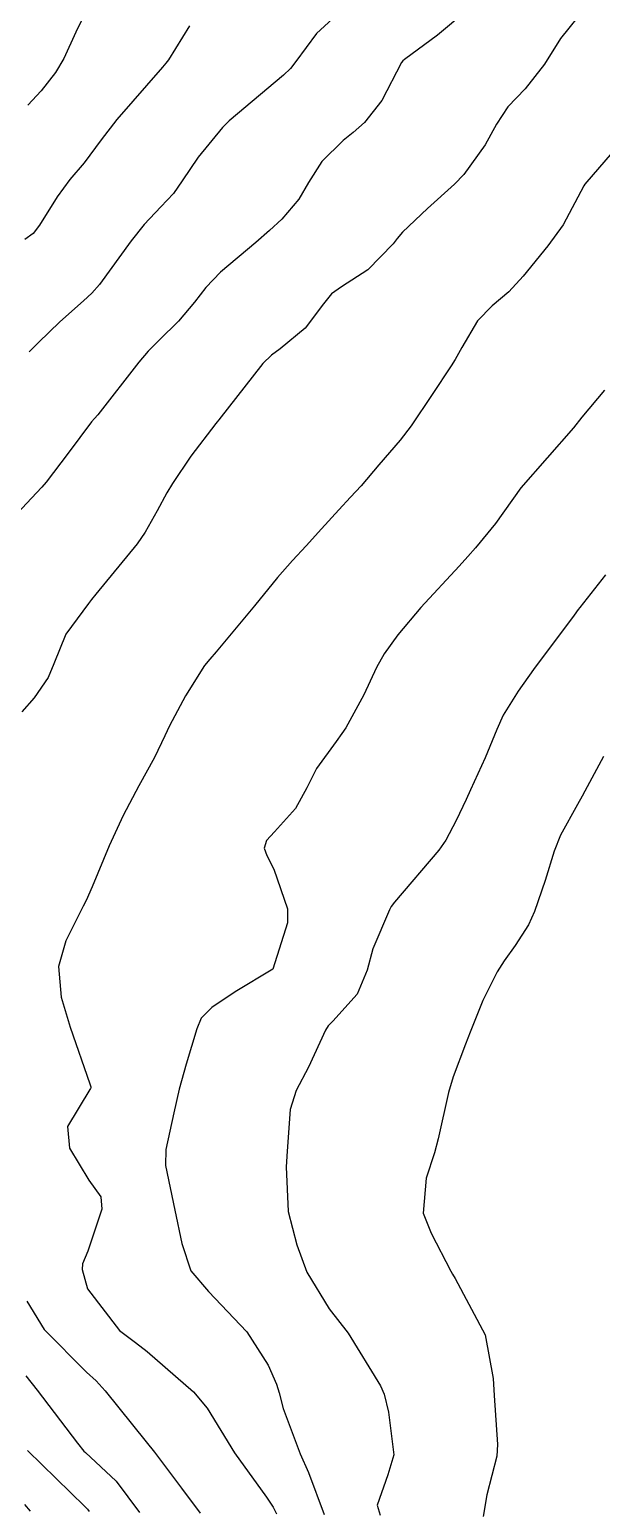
# Model space of a CAD drawing. Header units: metres. Extents: x 298520 to 308411, y 7433745 to 7450750.
# Drawn here: x 303541.27 to 303560.17, y 7440428.63 to 7440477.55 of the extents above; entities that cross this region are included whole.
import ezdxf

# ---------------------------------------------------------------- set-up
doc = ezdxf.new("R2010")
doc.units = ezdxf.units.M
doc.header["$LTSCALE"] = 10
doc.layers.add('Curvas de Nivel 1m', color=11, linetype='Continuous')
doc.layers.add('Curvas de Nivel 5m', color=15, linetype='Continuous')

msp = doc.modelspace()

# ---------------------------------------------------------------- linework, layer by layer
at = {"layer": 'Curvas de Nivel 1m', "flags": 128}
for points, elevation in [([(303555.689, 7440478.151), (303554.757, 7440477.374), (303553.664, 7440476.567), (303553.609, 7440476.525), (303553.566, 7440476.471), (303552.916, 7440475.212), (303552.343, 7440474.483), (303551.97, 7440474.156), (303551.637, 7440473.892), (303550.932, 7440473.195), (303550.49, 7440472.501), (303550.167, 7440471.952), (303549.605, 7440471.29), (303549.202, 7440470.913), (303548.749, 7440470.523), (303547.583, 7440469.536), (303547.094, 7440469.029), (303546.722, 7440468.549), (303546.193, 7440467.924), (303545.554, 7440467.293), (303545.186, 7440466.928), (303544.879, 7440466.57), (303543.525, 7440464.831), (303543.413, 7440464.703), (303543.314, 7440464.592), (303542.547, 7440463.565), (303541.816, 7440462.607), (303541.673, 7440462.436), (303541.497, 7440462.246), (303540.701, 7440461.402)], 727), ([(303559.692, 7440478.335), (303558.823, 7440477.255), (303558.29, 7440476.411), (303557.655, 7440475.595), (303557.073, 7440475.001), (303556.698, 7440474.429), (303556.323, 7440473.746), (303555.626, 7440472.768), (303555.313, 7440472.445), (303554.424, 7440471.645), (303553.599, 7440470.857), (303553.419, 7440470.649), (303553.282, 7440470.473), (303552.451, 7440469.615), (303551.579, 7440469.061), (303551.247, 7440468.823), (303550.98, 7440468.496), (303550.377, 7440467.685), (303549.55, 7440467.004), (303549.265, 7440466.796), (303548.978, 7440466.518), (303547.524, 7440464.661), (303547.469, 7440464.595), (303547.426, 7440464.541), (303546.598, 7440463.463), (303545.987, 7440462.555), (303545.807, 7440462.248), (303545.489, 7440461.659), (303545.094, 7440460.95), (303544.825, 7440460.57), (303543.456, 7440458.905), (303543.32, 7440458.726), (303543.214, 7440458.592), (303542.465, 7440457.577), (303542.068, 7440456.604), (303541.887, 7440456.144), (303541.416, 7440455.479), (303541.009, 7440455.014)], 726), ([(303551.69, 7440478.288), (303550.749, 7440477.427), (303550.071, 7440476.506), (303549.896, 7440476.273), (303549.658, 7440476.051), (303547.863, 7440474.537), (303547.641, 7440474.325), (303546.837, 7440473.341), (303546.313, 7440472.553), (303546.03, 7440472.142), (303545.61, 7440471.7), (303545.053, 7440471.116), (303544.626, 7440470.574), (303543.578, 7440469.136), (303543.323, 7440468.845), (303543.05, 7440468.595), (303542.266, 7440467.899), (303541.559, 7440467.212), (303541.258, 7440466.911)], 728), ([(303546.549, 7440477.682), (303545.861, 7440476.558), (303545.776, 7440476.445), (303545.66, 7440476.308), (303544.157, 7440474.582), (303543.636, 7440473.913), (303543.067, 7440473.157), (303542.602, 7440472.6), (303542.184, 7440472.034), (303541.6, 7440471.093), (303541.39, 7440470.818), (303541.113, 7440470.615)], 729), ([(303560.277, 7440465.641), (303559.527, 7440464.751), (303559.243, 7440464.394), (303557.503, 7440462.42), (303556.672, 7440461.241), (303556.006, 7440460.435), (303555.756, 7440460.151), (303555.467, 7440459.831), (303554.206, 7440458.459), (303553.444, 7440457.562), (303552.986, 7440456.926), (303552.739, 7440456.477), (303552.32, 7440455.581), (303551.718, 7440454.487), (303551.595, 7440454.294), (303551.398, 7440454.037), (303550.747, 7440453.139), (303550.436, 7440452.499), (303550.053, 7440451.823), (303549.361, 7440451.046), (303549.103, 7440450.767), (303549.022, 7440450.515), (303549.108, 7440450.271), (303549.346, 7440449.813), (303549.793, 7440448.505), (303549.794, 7440448.039), (303549.313, 7440446.51), (303548.064, 7440445.766), (303547.293, 7440445.245), (303546.939, 7440444.893), (303546.795, 7440444.545), (303546.447, 7440443.372), (303546.21, 7440442.551), (303546.035, 7440441.768), (303545.767, 7440440.555), (303545.761, 7440440.021), (303546.069, 7440438.551), (303546.298, 7440437.453), (303546.595, 7440436.546), (303547.183, 7440435.863), (303548.449, 7440434.527), (303549.152, 7440433.431), (303549.431, 7440432.801), (303549.519, 7440432.514), (303549.647, 7440432.001), (303550.217, 7440430.503), (303550.489, 7440429.881), (303551.001, 7440428.491)], 724), ([(303560.307, 7440459.539), (303559.454, 7440458.462), (303559.404, 7440458.391), (303559.272, 7440458.213), (303557.928, 7440456.413), (303557.422, 7440455.693), (303556.926, 7440454.909), (303556.709, 7440454.427), (303556.33, 7440453.494), (303555.844, 7440452.435), (303555.697, 7440452.118), (303555.368, 7440451.425), (303555.025, 7440450.778), (303554.801, 7440450.448), (303553.335, 7440448.72), (303553.226, 7440448.579), (303553.162, 7440448.472), (303552.615, 7440447.182), (303552.422, 7440446.479), (303552.095, 7440445.688), (303551.287, 7440444.79), (303551.139, 7440444.638), (303551.045, 7440444.492), (303550.492, 7440443.277), (303550.078, 7440442.502), (303549.88, 7440441.878), (303549.783, 7440440.504), (303549.75, 7440439.982), (303549.819, 7440438.504), (303550.098, 7440437.402), (303550.434, 7440436.501), (303551.175, 7440435.289), (303551.796, 7440434.484), (303552.869, 7440432.749), (303552.985, 7440432.472), (303553.134, 7440431.876), (303553.313, 7440430.467), (303553.106, 7440429.808), (303552.762, 7440428.808), (303552.861, 7440428.472)], 723), ([(303560.237, 7440453.539), (303559.623, 7440452.388), (303559.54, 7440452.228), (303559.376, 7440451.947), (303558.822, 7440450.944), (303558.608, 7440450.407), (303558.316, 7440449.437), (303557.957, 7440448.414), (303557.762, 7440447.982), (303557.322, 7440447.292), (303556.955, 7440446.785), (303556.723, 7440446.426), (303556.25, 7440445.479), (303555.827, 7440444.435), (303555.681, 7440444.034), (303555.268, 7440442.96), (303555.111, 7440442.442), (303554.777, 7440440.91), (303554.655, 7440440.449), (303554.378, 7440439.606), (303554.284, 7440438.454), (303554.545, 7440437.788), (303555.194, 7440436.535), (303555.244, 7440436.439), (303555.337, 7440436.292), (303556.331, 7440434.428), (303556.587, 7440432.987), (303556.629, 7440432.425), (303556.737, 7440430.806), (303556.719, 7440430.424), (303556.384, 7440429.144), (303556.266, 7440428.428)], 722), ([(303541.177, 7440435.541), (303541.746, 7440434.604), (303543.149, 7440433.193), (303543.472, 7440432.911), (303543.77, 7440432.581), (303545.118, 7440430.896), (303545.393, 7440430.557), (303546.289, 7440429.36), (303546.904, 7440428.542)], 726), ([(303541.148, 7440433.075), (303541.514, 7440432.606), (303542.855, 7440430.854), (303543.064, 7440430.59), (303543.112, 7440430.54), (303544.127, 7440429.598), (303544.896, 7440428.563)], 727), ([(303541.196, 7440430.609), (303543.095, 7440428.758), (303543.178, 7440428.673), (303543.243, 7440428.588)], 728), ([(303541.095, 7440428.824), (303541.289, 7440428.608)], 729)]:
    msp.add_lwpolyline(points, dxfattribs=dict(at, elevation=elevation))
at = {"layer": 'Curvas de Nivel 5m', "flags": 128}
for points, elevation in [([(303543.333, 7440478.594), (303542.801, 7440477.474), (303542.398, 7440476.603), (303542.123, 7440476.14), (303541.652, 7440475.531), (303541.208, 7440475.054)], 730), ([(303560.526, 7440473.489), (303559.623, 7440472.443), (303559.587, 7440472.391), (303558.902, 7440471.102), (303558.403, 7440470.408), (303557.583, 7440469.408), (303557.108, 7440468.894), (303556.554, 7440468.43), (303556.071, 7440467.93), (303555.552, 7440467.055), (303555.336, 7440466.653), (303555.206, 7440466.445), (303554.579, 7440465.5), (303553.881, 7440464.465), (303553.518, 7440463.989), (303552.816, 7440463.17), (303552.23, 7440462.483), (303551.879, 7440462.105), (303551.491, 7440461.69), (303550.914, 7440461.063), (303550.415, 7440460.501), (303549.964, 7440460.009), (303549.462, 7440459.455), (303548.698, 7440458.521), (303547.437, 7440456.998), (303547.222, 7440456.755), (303547.051, 7440456.544), (303546.424, 7440455.544), (303545.891, 7440454.555), (303545.734, 7440454.223), (303545.392, 7440453.505), (303544.884, 7440452.567), (303544.359, 7440451.584), (303543.897, 7440450.582), (303543.339, 7440449.232), (303543.142, 7440448.785), (303543.043, 7440448.593), (303542.469, 7440447.451), (303542.227, 7440446.601), (303542.309, 7440445.589), (303542.611, 7440444.597), (303543.264, 7440442.724), (303543.294, 7440442.62), (303543.29, 7440442.59), (303543.284, 7440442.568), (303543.262, 7440442.537), (303542.525, 7440441.315), (303542.587, 7440440.596), (303543.222, 7440439.544), (303543.618, 7440438.985), (303543.661, 7440438.583), (303543.199, 7440437.19), (303543.015, 7440436.772), (303543.006, 7440436.592), (303543.183, 7440435.953), (303544.245, 7440434.574), (303544.774, 7440434.181), (303545.156, 7440433.878), (303546.687, 7440432.545), (303547.135, 7440432.003), (303548.037, 7440430.531), (303549.098, 7440429.062), (303549.319, 7440428.74), (303549.425, 7440428.515)], 725)]:
    msp.add_lwpolyline(points, dxfattribs=dict(at, elevation=elevation))

doc.saveas('drawing.dxf')
